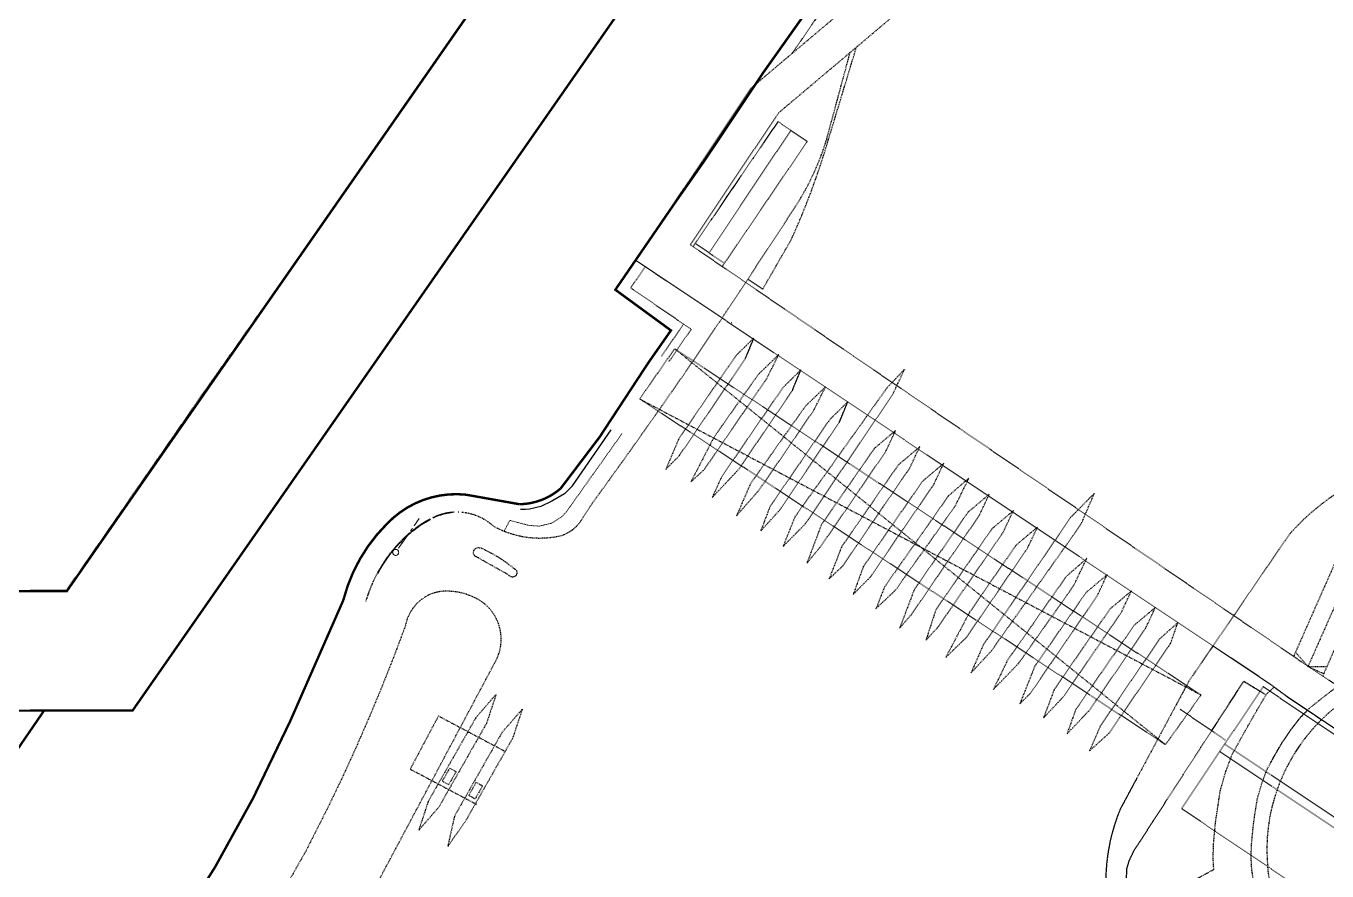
# Model space of a CAD drawing. Header units: millimetres. Extents: x 50357 to 985146, y 723188 to 1803594.
# Drawn here: x 831781.5 to 831997.7, y 820220.6 to 820360.9 of the extents above; entities that cross this region are included whole.
import ezdxf
from ezdxf.xclip import XClip

# ---------------------------------------------------------------- set-up
doc = ezdxf.new("R2010")
doc.units = ezdxf.units.MM
doc.header["$LTSCALE"] = 3
doc.header["$MEASUREMENT"] = 0
doc.linetypes.add('DASHED', pattern=[19.05, 12.7, -6.35])
doc.linetypes.add('x-baseplan$0$DGN Style 2', pattern=[1.94727e-06, 0, -1.94727e-06])
doc.layers.add('00_Xref', color=7, linetype='Continuous')
doc.layers.add('_PARCEL BOUNDARY', color=10, linetype='DASHED')
doc.layers.add('x-baseplan$0$AR-ROAD_AR_BS_MI_', color=7, linetype='Continuous', true_color=0x6d6d6d)

# ---------------------------------------------------------------- blocks, each defined once
blk = doc.blocks.new('x-baseplan')
at = {"layer": 'x-baseplan$0$AR-ROAD_AR_BS_MI_', "linetype": 'x-baseplan$0$DGN Style 2'}
for p, q in [((834366.44, 818347), (834370.33, 818361.4)), ((834344.23, 818329.18), (834358.36, 818349.92)), ((834358.36, 818349.92), (834345.48, 818331)), ((834358.36, 818349.92), (834349.71, 818337.23)), ((834358.36, 818349.92), (834363.21, 818346.61)), ((834346.92, 818328.11), (834360.49, 818348.46)), ((834349.09, 818325.87), (834363.21, 818346.61)), ((834349.72, 818337.55), (834349.88, 818337.44)), ((834344.56, 818329.74), (834349.28, 818326.48)), ((834355.82, 818322.1), (834353.34, 818323.73)), ((834349.05, 818317.29), (834342.89, 818308.19)), ((834352.93, 818310.55), (834354.34, 818313.97)), ((834352.96, 818310.62), (834354.34, 818313.97)), ((834473.77, 818314.41), (834449.02, 818258.21)), ((834360.73, 818305.24), (834362.14, 818308.66)), ((834360.75, 818305.31), (834362.14, 818308.66)), ((834368.52, 818299.94), (834369.94, 818303.36)), ((834368.55, 818300.01), (834369.94, 818303.36)), ((834366.73, 818292.08), (834366.72, 818292.06)), ((834368.23, 818291.03), (834368.24, 818291.05)), ((834370.23, 818289.68), (834370.23, 818289.68)), ((834371.79, 818288.61), (834371.79, 818288.61)), ((834374.23, 818286.96), (834374.23, 818286.95)), ((834325.95, 818284.13), (834327.4, 818286.38)), ((834375.79, 818285.89), (834375.8, 818285.89)), ((834378.23, 818284.23), (834378.23, 818284.23)), ((834379.8, 818283.16), (834379.8, 818283.17)), ((834453.67, 818282.92), (834444.01, 818261.07)), ((834382.28, 818281.48), (834382.27, 818281.48)), ((834383.8, 818280.44), (834383.8, 818280.45)), ((834456.29, 818281.74), (834446.4, 818259.39)), ((834385.79, 818279.09), (834385.79, 818279.08)), ((834387.35, 818278.02), (834387.36, 818278.02)), ((834391.36, 818275.29), (834391.36, 818275.3)), ((834393.8, 818273.64), (834393.79, 818273.64)), ((834395.36, 818272.57), (834395.36, 818272.57)), ((834401.88, 818268.14), (834401.88, 818268.14)), ((834403.4, 818267.1), (834403.41, 818267.1)), ((834405.4, 818265.74), (834405.39, 818265.74)), ((834406.96, 818264.68), (834406.96, 818264.68)), ((834410.96, 818261.95), (834410.96, 818261.95)), ((834446.4, 818259.39), (834444.35, 818261.74)), ((834413.4, 818260.3), (834413.4, 818260.29)), ((834414.96, 818259.23), (834414.96, 818259.23)), ((834446.4, 818259.39), (834449.54, 818259.4)), ((834446.66, 818259.27), (834449.01, 818258.22)), ((834449.02, 818258.21), (834448.81, 818257.74)), ((834308.17, 818250.92), (834311.51, 818254.77)), ((834311.51, 818254.77), (834309.91, 818249.93)), ((834418.96, 818256.5), (834418.97, 818256.51)), ((834312.51, 818248.45), (834315.86, 818252.3)), ((834315.86, 818252.3), (834314.25, 818247.46)), ((834432.66, 818247.18), (834425.11, 818252.32)), ((834301.93, 818251.18), (834297.24, 818242.35)), ((834308.17, 818250.92), (834300.25, 818237.02)), ((834301.93, 818251.18), (834312.97, 818245.32)), ((834309.91, 818249.93), (834301.99, 818236.03)), ((834312.51, 818248.45), (834304.6, 818234.54)), ((834314.25, 818247.46), (834306.34, 818233.55)), ((834297.24, 818242.35), (834308.28, 818236.49)), ((834300.25, 818237.02), (834298.65, 818232.18)), ((834298.65, 818232.18), (834301.99, 818236.03)), ((834304.6, 818234.54), (834303.47, 818229.48)), ((834303.47, 818229.48), (834306.34, 818233.55))]:
    blk.add_line(p, q, dxfattribs=at)
at = {"layer": 'x-baseplan$0$AR-ROAD_AR_BS_MI_', "linetype": 'x-baseplan$0$DGN Style 2', "flags": 128}
for points in [[(834343.79, 818329.47), (834357.81, 818350.41), (834358.45, 818351.38), (834387.37, 818375.78), (834459.79, 818472.61), (834465.88, 818479.61), (834480.14, 818494.81), (834476.42, 818498.3), (834474.32, 818497.53), (834461.35, 818483.7), (834455.04, 818476.45), (834382.9, 818379.99), (834353.86, 818355.48), (834334.7, 818326.87), (834339.77, 818323.47)], [(834360.69, 818361.25), (834371.38, 818376.79), (834384.45, 818395.84), (834385.79, 818396.78), (834391.8, 818404.84)], [(834360.7, 818361.25), (834371.39, 818376.8), (834384.45, 818395.85), (834385.8, 818396.79), (834391.81, 818404.85)], [(834349.06, 818317.3), (834349.09, 818317.35), (834349.26, 818317.6), (834349.43, 818317.85), (834349.59, 818318.1), (834349.76, 818318.35), (834349.93, 818318.6), (834350.09, 818318.85), (834350.26, 818319.1), (834350.43, 818319.35), (834350.59, 818319.6), (834350.76, 818319.84), (834350.93, 818320.09), (834351.09, 818320.34), (834351.26, 818320.59), (834351.43, 818320.84), (834351.59, 818321.09), (834351.76, 818321.34), (834351.92, 818321.59), (834352.09, 818321.84), (834352.26, 818322.09), (834361.25, 818335.81), (834361.28, 818335.86)], [(834343.79, 818329.47), (834445.38, 818260.14)], [(834336.29, 818325.8), (834333.88, 818322.31), (834343.91, 818315.43), (834340.18, 818309.99)], [(834448.64, 818250.56), (834442.92, 818254.39), (834440.12, 818256.47), (834334.7, 818326.87)], [(834342.66, 818316.29), (834338.98, 818310.94)], [(834350.64, 818316.44), (834350.67, 818316.5), (834350.62, 818316.45)], [(834350.63, 818316.43), (834350.66, 818316.49), (834350.62, 818316.45)], [(834500, 818315.62), (834492.39, 818297.18), (834481.35, 818270.4), (834473.04, 818250.25), (834472.95, 818250.06), (834472.87, 818249.87), (834472.77, 818249.68), (834472.68, 818249.5), (834472.58, 818249.31), (834472.48, 818249.13), (834472.37, 818248.95), (834472.34, 818248.9), (834472.26, 818248.77), (834472.15, 818248.59), (834472.04, 818248.41), (834471.92, 818248.24), (834471.8, 818248.07), (834471.68, 818247.9), (834471.55, 818247.73), (834471.42, 818247.56), (834471.29, 818247.4), (834471.15, 818247.24), (834471.01, 818247.08), (834470.87, 818246.93), (834470.73, 818246.77), (834470.58, 818246.62), (834470.43, 818246.47), (834470.28, 818246.33), (834470.13, 818246.18), (834469.97, 818246.04), (834469.81, 818245.91), (834469.65, 818245.77), (834469.49, 818245.64), (834469.32, 818245.51), (834469.16, 818245.38), (834468.99, 818245.26), (834468.81, 818245.14), (834468.64, 818245.02), (834468.46, 818244.91), (834468.29, 818244.8), (834468.27, 818244.79), (834468.11, 818244.69), (834467.92, 818244.59), (834467.74, 818244.49), (834467.55, 818244.39), (834467.37, 818244.29), (834467.18, 818244.2), (834466.99, 818244.11), (834466.8, 818244.03), (834466.6, 818243.94), (834466.41, 818243.87), (834466.21, 818243.79), (834466.01, 818243.72), (834465.82, 818243.65), (834465.62, 818243.59), (834465.42, 818243.53), (834465.21, 818243.47), (834465.01, 818243.41), (834464.81, 818243.36), (834464.6, 818243.32), (834464.4, 818243.27), (834464.19, 818243.23), (834463.98, 818243.2), (834463.78, 818243.17), (834463.57, 818243.14), (834463.36, 818243.11), (834463.15, 818243.09), (834462.94, 818243.07), (834462.73, 818243.06), (834462.52, 818243.05), (834462.31, 818243.04), (834462.1, 818243.04), (834461.89, 818243.04), (834461.68, 818243.04), (834461.47, 818243.05), (834461.26, 818243.06), (834461.05, 818243.07), (834460.84, 818243.09), (834460.64, 818243.11), (834460.43, 818243.14), (834460.22, 818243.17), (834460.01, 818243.2), (834459.81, 818243.24), (834459.6, 818243.28), (834459.48, 818243.31), (834459.39, 818243.32), (834459.19, 818243.37), (834458.99, 818243.42), (834458.78, 818243.48), (834458.58, 818243.54), (834458.38, 818243.6), (834458.18, 818243.66), (834457.98, 818243.73), (834457.79, 818243.8), (834457.59, 818243.88), (834457.4, 818243.96), (834457.2, 818244.04), (834457.01, 818244.13), (834456.82, 818244.21), (834456.63, 818244.31), (834456.62, 818244.31), (834456.44, 818244.4), (834456.26, 818244.5), (834456.08, 818244.6), (834455.89, 818244.71), (834455.71, 818244.82), (834455.54, 818244.93), (834455.36, 818245.04), (834455.19, 818245.16), (834455.01, 818245.28), (834454.78, 818245.45), (834448.05, 818249.95), (834445.71, 818251.51), (834442.9, 818253.39), (834440.04, 818255.3), (834438.96, 818256.02)], [(834354.33, 818313.96), (834351.39, 818311.07), (834341.87, 818297.25), (834339.7, 818292.14)], [(834354.33, 818313.96), (834354.33, 818313.97), (834354.33, 818313.96)], [(834354.34, 818313.97), (834354.34, 818313.97), (834354.34, 818313.97)], [(834341.18, 818312.19), (834428.63, 818254.68), (834422.72, 818246.41), (834335.37, 818303.84), (834341.18, 818312.19)], [(834341.18, 818312.19), (834381.99, 818279.27), (834422.72, 818246.41)], [(834343.87, 818290.07), (834346.14, 818292.16), (834356.48, 818307.25), (834358.43, 818311.13)], [(834358.42, 818311.15), (834355.09, 818307.94), (834347.68, 818297.46), (834343.88, 818290.07)], [(834358.43, 818311.13), (834358.46, 818311.18), (834358.41, 818311.14)], [(834358.44, 818311.14), (834358.47, 818311.19), (834358.42, 818311.15)], [(834339.69, 818292.13), (834341.97, 818294.44), (834352.93, 818310.55)], [(834362.13, 818308.66), (834359.19, 818305.76), (834349, 818290.97), (834347.42, 818287.49)], [(834376.45, 818305.68), (834361.15, 818284.25), (834359.18, 818279.34), (834362.88, 818283.09), (834377.47, 818304.72), (834379.37, 818308.78), (834376.45, 818305.68)], [(834362.13, 818308.66), (834362.13, 818308.66), (834362.13, 818308.66)], [(834362.14, 818308.66), (834362.14, 818308.67), (834362.14, 818308.66)], [(834347.43, 818287.5), (834351.8, 818292.13), (834360.73, 818305.24)], [(834366.22, 818305.84), (834362.89, 818302.63), (834353.73, 818289.69), (834351.48, 818284.47)], [(834351.48, 818284.47), (834355.19, 818288.69), (834364.28, 818301.94), (834366.23, 818305.82)], [(834366.23, 818305.82), (834366.25, 818305.87), (834366.21, 818305.83)], [(834366.23, 818305.83), (834366.26, 818305.88), (834366.22, 818305.84)], [(834335.37, 818303.84), (834381.99, 818279.27), (834428.63, 818254.68)], [(834369.93, 818303.35), (834366.98, 818300.46), (834357.04, 818286.02), (834355.47, 818281.92)], [(834369.94, 818303.36), (834369.94, 818303.36), (834369.93, 818303.36)], [(834369.93, 818303.35), (834369.93, 818303.35), (834369.93, 818303.35)], [(834355.47, 818281.92), (834358.56, 818285.3), (834368.52, 818299.94)], [(834377.89, 818298.6), (834374.35, 818295.62), (834365.53, 818282.9), (834363.16, 818276.59)], [(834363.17, 818276.6), (834365.46, 818279.36), (834376.24, 818295.09), (834377.89, 818298.6)], [(834381.89, 818295.88), (834378.35, 818292.9), (834368.92, 818279.29), (834366.85, 818273.98)], [(834366.85, 818273.98), (834369.06, 818276.05), (834380.24, 818292.37), (834381.89, 818295.88)], [(834370.82, 818271.35), (834373.72, 818274.3), (834384.24, 818289.64), (834385.89, 818293.15)], [(834385.89, 818293.15), (834382.36, 818290.17), (834372.54, 818276.02), (834370.83, 818271.35)], [(834464.37, 818293.07), (834451.38, 818288.28), (834451.12, 818288.12), (834450.87, 818287.95), (834450.62, 818287.79), (834450.38, 818287.62), (834450.13, 818287.45), (834449.88, 818287.28), (834449.64, 818287.1), (834449.4, 818286.93), (834449.16, 818286.75), (834448.92, 818286.57), (834448.68, 818286.38), (834448.44, 818286.2), (834448.2, 818286.01), (834447.97, 818285.83), (834447.74, 818285.64), (834447.51, 818285.45), (834447.28, 818285.25), (834447.05, 818285.06), (834446.82, 818284.86), (834446.6, 818284.66), (834446.38, 818284.46), (834446.16, 818284.26), (834445.94, 818284.05), (834445.72, 818283.85), (834445.5, 818283.64), (834445.29, 818283.43), (834445.07, 818283.22), (834444.86, 818283), (834444.65, 818282.79), (834444.45, 818282.57), (834444.24, 818282.36), (834444.04, 818282.14), (834443.83, 818281.91), (834443.63, 818281.69), (834443.43, 818281.47), (834443.21, 818281.21), (834434.16, 818267.98)], [(834389.72, 818290.4), (834386.66, 818287.73), (834376.07, 818272.64), (834374.63, 818269.01)], [(834374.63, 818269.01), (834377.9, 818272.12), (834387.86, 818286.16), (834389.86, 818290.3)], [(834389.86, 818290.3), (834390.04, 818290.67), (834389.72, 818290.4)], [(834393.45, 818288.01), (834389.91, 818285.03), (834380.97, 818272.13), (834378.56, 818265.78)], [(834378.56, 818265.78), (834380.49, 818268), (834391.8, 818284.5), (834393.45, 818288.01)], [(834406.97, 818284.16), (834392.41, 818262.9), (834390.42, 818258.33), (834393.84, 818262.03), (834408.71, 818283.05), (834410.93, 818288.2), (834406.97, 818284.16)], [(834302.13, 818284.62), (834302.28, 818284.67)], [(834302.14, 818284.62), (834302.29, 818284.67)], [(834302.28, 818284.67), (834302.43, 818284.71)], [(834302.29, 818284.67), (834302.44, 818284.72)], [(834302.43, 818284.71), (834302.58, 818284.75)], [(834302.44, 818284.72), (834302.59, 818284.76)], [(834302.58, 818284.75), (834302.73, 818284.8), (834302.88, 818284.83)], [(834302.59, 818284.76), (834302.74, 818284.8), (834302.89, 818284.84)], [(834302.88, 818284.83), (834303.03, 818284.87)], [(834302.89, 818284.84), (834303.04, 818284.88)], [(834303.03, 818284.87), (834303.18, 818284.9)], [(834303.04, 818284.88), (834303.19, 818284.91)], [(834303.18, 818284.9), (834303.34, 818284.93)], [(834303.19, 818284.91), (834303.35, 818284.94)], [(834303.35, 818284.94), (834303.5, 818284.97)], [(834303.5, 818284.97), (834303.65, 818284.99)], [(834303.65, 818284.99), (834303.81, 818285.01)], [(834303.81, 818285.01), (834303.96, 818285.03)], [(834303.96, 818285.03), (834304.12, 818285.05)], [(834304.12, 818285.05), (834304.27, 818285.06)], [(834304.27, 818285.06), (834304.43, 818285.08)], [(834304.43, 818285.08), (834304.59, 818285.08)], [(834305.21, 818285.09), (834305.37, 818285.09)], [(834305.83, 818285.05), (834305.99, 818285.04)], [(834305.99, 818285.04), (834306.14, 818285.02)], [(834306.3, 818285), (834306.45, 818284.98)], [(834306.45, 818284.98), (834306.61, 818284.95)], [(834306.61, 818284.95), (834306.76, 818284.92), (834306.91, 818284.89)], [(834306.91, 818284.89), (834307.07, 818284.85)], [(834307.07, 818284.85), (834307.22, 818284.81)], [(834307.22, 818284.81), (834307.37, 818284.77)], [(834307.37, 818284.77), (834307.52, 818284.73)], [(834307.52, 818284.73), (834307.67, 818284.69)], [(834307.67, 818284.69), (834307.82, 818284.64), (834307.96, 818284.59), (834308.11, 818284.54), (834308.26, 818284.48), (834308.4, 818284.42), (834308.55, 818284.36), (834308.69, 818284.3), (834308.83, 818284.23), (834308.97, 818284.16), (834309.11, 818284.09), (834309.25, 818284.02), (834309.39, 818283.95), (834309.52, 818283.87), (834309.66, 818283.79), (834309.79, 818283.71), (834309.92, 818283.62), (834310.05, 818283.53), (834310.18, 818283.44), (834310.3, 818283.35), (834310.42, 818283.27), (834310.43, 818283.26), (834310.55, 818283.16), (834310.67, 818283.07), (834310.79, 818282.97), (834310.91, 818282.86), (834311.08, 818282.71), (834311.33, 818282.58), (834311.58, 818282.45), (834311.83, 818282.33), (834312.08, 818282.21), (834312.34, 818282.09), (834312.59, 818281.98), (834312.85, 818281.88)], [(834382.91, 818263.76), (834384.96, 818265.96), (834395.8, 818281.78), (834397.45, 818285.28)], [(834397.45, 818285.28), (834393.92, 818282.3), (834389.8, 818276.36)], [(834298.04, 818282.31), (834298.31, 818282.51), (834298.58, 818282.7)], [(834298.05, 818282.32), (834298.32, 818282.52), (834298.59, 818282.71)], [(834298.58, 818282.7), (834298.85, 818282.89), (834299.12, 818283.07), (834299.4, 818283.25), (834299.68, 818283.42)], [(834298.59, 818282.71), (834298.86, 818282.9), (834299.13, 818283.08), (834299.41, 818283.26), (834299.69, 818283.43)], [(834299.68, 818283.42), (834299.97, 818283.59), (834300.25, 818283.75)], [(834299.69, 818283.43), (834299.98, 818283.6), (834300.26, 818283.76)], [(834300.26, 818283.76), (834300.55, 818283.92)], [(834300.98, 818284.14), (834301.12, 818284.2), (834301.26, 818284.27), (834301.4, 818284.33), (834301.54, 818284.4)], [(834300.99, 818284.14), (834301.13, 818284.21), (834301.27, 818284.28), (834301.41, 818284.34), (834301.55, 818284.4)], [(834301.54, 818284.4), (834301.69, 818284.46)], [(834301.55, 818284.4), (834301.7, 818284.46)], [(834301.69, 818284.46), (834301.83, 818284.51)], [(834301.7, 818284.46), (834301.84, 818284.52)], [(834301.83, 818284.51), (834301.98, 818284.57)], [(834301.84, 818284.52), (834301.99, 818284.57)], [(834301.98, 818284.57), (834302.13, 818284.62)], [(834301.99, 818284.57), (834302.14, 818284.62)], [(834312.85, 818281.88), (834313.11, 818281.78), (834313.38, 818281.68), (834313.64, 818281.59), (834313.91, 818281.5), (834314.17, 818281.42), (834314.44, 818281.34), (834314.71, 818281.27), (834314.98, 818281.2), (834315.26, 818281.13), (834315.53, 818281.08), (834315.81, 818281.02), (834316.08, 818280.97), (834316.36, 818280.93), (834316.63, 818280.89), (834316.91, 818280.85), (834317.19, 818280.82), (834317.47, 818280.8), (834317.75, 818280.78), (834318.03, 818280.76), (834318.31, 818280.75), (834318.59, 818280.74), (834318.87, 818280.74), (834319.15, 818280.75), (834319.43, 818280.76), (834319.71, 818280.77), (834319.99, 818280.79), (834320.27, 818280.81), (834320.54, 818280.84), (834320.82, 818280.87), (834321.1, 818280.91), (834321.38, 818280.95), (834321.48, 818280.97), (834321.59, 818280.99), (834321.69, 818281.01), (834321.8, 818281.03), (834321.9, 818281.05), (834322, 818281.07), (834322.11, 818281.1), (834322.21, 818281.13), (834322.31, 818281.16), (834322.42, 818281.19), (834322.52, 818281.22), (834322.62, 818281.26), (834322.72, 818281.29), (834322.82, 818281.33), (834322.92, 818281.37), (834323.01, 818281.42), (834323.11, 818281.46), (834323.21, 818281.5), (834323.3, 818281.55), (834323.4, 818281.6), (834323.49, 818281.65), (834323.58, 818281.7), (834323.68, 818281.76), (834323.77, 818281.81), (834323.86, 818281.87), (834323.95, 818281.93), (834324.04, 818281.99), (834324.12, 818282.05), (834324.21, 818282.11), (834324.29, 818282.18), (834324.38, 818282.24), (834324.46, 818282.31), (834324.54, 818282.38), (834324.62, 818282.45), (834324.7, 818282.52), (834324.78, 818282.59), (834324.85, 818282.67), (834324.93, 818282.74), (834325, 818282.82), (834325.08, 818282.9), (834325.15, 818282.98), (834325.22, 818283.06), (834325.28, 818283.14), (834325.35, 818283.23), (834325.42, 818283.31), (834325.48, 818283.4), (834325.54, 818283.48), (834325.6, 818283.57), (834325.7, 818283.71), (834325.79, 818283.85), (834325.87, 818283.99), (834325.96, 818284.14)], [(834386.21, 818260.9), (834389.65, 818264.23), (834399.81, 818279.05), (834401.46, 818282.56)], [(834401.46, 818282.56), (834397.92, 818279.58), (834390.15, 818268.37), (834386.22, 818260.91)], [(834295.41, 818279.93), (834295.7, 818280.23), (834295.99, 818280.52)], [(834295.42, 818279.93), (834295.71, 818280.23), (834296, 818280.53)], [(834295.99, 818280.52), (834296.29, 818280.81), (834296.53, 818281.04), (834296.77, 818281.26), (834297.02, 818281.48)], [(834296, 818280.53), (834296.3, 818280.82), (834296.54, 818281.05), (834296.78, 818281.27), (834297.03, 818281.49)], [(834297.02, 818281.48), (834297.27, 818281.7), (834297.52, 818281.91)], [(834297.03, 818281.49), (834297.28, 818281.7), (834297.53, 818281.91)], [(834297.52, 818281.91), (834297.78, 818282.11), (834298.04, 818282.31)], [(834297.53, 818281.91), (834297.79, 818282.12), (834298.05, 818282.32)], [(834293.57, 818277.7), (834293.82, 818278.03), (834294.07, 818278.36)], [(834294.06, 818278.36), (834294.32, 818278.68)], [(834294.07, 818278.36), (834294.33, 818278.69)], [(834294.32, 818278.68), (834294.59, 818279), (834294.86, 818279.31)], [(834294.33, 818278.69), (834294.6, 818279), (834294.87, 818279.32)], [(834294.86, 818279.31), (834295.13, 818279.62)], [(834294.87, 818279.32), (834295.14, 818279.63)], [(834295.13, 818279.62), (834295.41, 818279.93)], [(834295.14, 818279.63), (834295.42, 818279.93)], [(834308.8, 818279.17), (834309.19, 818279), (834309.57, 818278.82), (834309.95, 818278.63), (834310.33, 818278.44), (834310.7, 818278.24), (834311.07, 818278.04), (834311.44, 818277.82), (834311.8, 818277.61), (834312.16, 818277.38), (834312.51, 818277.15), (834312.86, 818276.92), (834313.21, 818276.67), (834313.55, 818276.42), (834313.88, 818276.17), (834314.54, 818275.64), (834314.55, 818275.64), (834314.57, 818275.63), (834314.58, 818275.63), (834314.59, 818275.62), (834314.6, 818275.62), (834314.61, 818275.61), (834314.62, 818275.6), (834314.63, 818275.6), (834314.64, 818275.59), (834314.65, 818275.58), (834314.66, 818275.57), (834314.67, 818275.57), (834314.68, 818275.56), (834314.69, 818275.55), (834314.7, 818275.54), (834314.71, 818275.53), (834314.72, 818275.53), (834314.73, 818275.52), (834314.74, 818275.51), (834314.75, 818275.5), (834314.76, 818275.49), (834314.77, 818275.48), (834314.78, 818275.47), (834314.79, 818275.46), (834314.79, 818275.45), (834314.8, 818275.44), (834314.81, 818275.43), (834314.82, 818275.42), (834314.83, 818275.41), (834314.83, 818275.4), (834314.84, 818275.39), (834314.85, 818275.38), (834314.86, 818275.37), (834314.86, 818275.36), (834314.87, 818275.35), (834314.87, 818275.34), (834314.88, 818275.33), (834314.89, 818275.32), (834314.89, 818275.3), (834314.9, 818275.29), (834314.9, 818275.28), (834314.91, 818275.27), (834314.91, 818275.26), (834314.92, 818275.25), (834314.92, 818275.23), (834314.93, 818275.22), (834314.93, 818275.21), (834314.94, 818275.2), (834314.94, 818275.18), (834314.94, 818275.17), (834314.95, 818275.16), (834314.95, 818275.15), (834314.95, 818275.14), (834314.95, 818275.12), (834314.96, 818275.11), (834314.96, 818275.1), (834314.96, 818275.08), (834314.96, 818275.07), (834314.96, 818275.06), (834314.97, 818275.05), (834314.97, 818275.03), (834314.97, 818275.02), (834314.97, 818275.01), (834314.97, 818275), (834314.97, 818274.98), (834314.97, 818274.97), (834314.97, 818274.96), (834314.97, 818274.94), (834314.97, 818274.93), (834314.97, 818274.92), (834314.96, 818274.91), (834314.96, 818274.89), (834314.96, 818274.88), (834314.96, 818274.87), (834314.96, 818274.86), (834314.96, 818274.84), (834314.95, 818274.83), (834314.95, 818274.82), (834314.95, 818274.81), (834314.94, 818274.79), (834314.94, 818274.78), (834314.94, 818274.77), (834314.93, 818274.76), (834314.93, 818274.74), (834314.93, 818274.73), (834314.92, 818274.72), (834314.92, 818274.71), (834314.91, 818274.7), (834314.91, 818274.68), (834314.9, 818274.67), (834314.9, 818274.66), (834314.89, 818274.65), (834314.88, 818274.64), (834314.88, 818274.63), (834314.87, 818274.62), (834314.87, 818274.6), (834314.86, 818274.59), (834314.85, 818274.58), (834314.85, 818274.57), (834314.84, 818274.56), (834314.83, 818274.55), (834314.82, 818274.54), (834314.82, 818274.53), (834314.81, 818274.52), (834314.8, 818274.51), (834314.79, 818274.5), (834314.78, 818274.49), (834314.77, 818274.48), (834314.77, 818274.47), (834314.76, 818274.46), (834314.75, 818274.45), (834314.74, 818274.45), (834314.73, 818274.44), (834314.72, 818274.43), (834314.71, 818274.42), (834314.7, 818274.41), (834314.69, 818274.4), (834314.68, 818274.4), (834314.67, 818274.39), (834314.66, 818274.38), (834314.65, 818274.37), (834314.64, 818274.37), (834314.63, 818274.36), (834314.62, 818274.35), (834314.61, 818274.35), (834314.59, 818274.34), (834314.58, 818274.33), (834314.57, 818274.33), (834314.56, 818274.32), (834314.55, 818274.32), (834314.54, 818274.31), (834314.53, 818274.31), (834314.51, 818274.3), (834314.5, 818274.3), (834314.49, 818274.29), (834314.48, 818274.29), (834314.47, 818274.28), (834314.45, 818274.28), (834314.44, 818274.28), (834314.43, 818274.27), (834314.42, 818274.27), (834314.4, 818274.27), (834314.39, 818274.26), (834314.38, 818274.26), (834314.37, 818274.26), (834314.35, 818274.26), (834314.34, 818274.25), (834314.33, 818274.25), (834314.32, 818274.25), (834314.3, 818274.25), (834314.29, 818274.25), (834314.28, 818274.25), (834314.26, 818274.25), (834314.25, 818274.25), (834314.24, 818274.25), (834314.23, 818274.25), (834314.21, 818274.25), (834314.2, 818274.25), (834314.19, 818274.25), (834314.18, 818274.25), (834314.16, 818274.25), (834314.15, 818274.25), (834314.14, 818274.25), (834314.12, 818274.26), (834314.11, 818274.26), (834314.1, 818274.26), (834314.09, 818274.26), (834314.07, 818274.26), (834314.06, 818274.27), (834314.05, 818274.27), (834314.04, 818274.27), (834314.02, 818274.28), (834314.01, 818274.28), (834314, 818274.29), (834313.99, 818274.29), (834313.98, 818274.29), (834313.96, 818274.3), (834313.95, 818274.3), (834313.94, 818274.31), (834313.93, 818274.31), (834313.92, 818274.32), (834313.91, 818274.33), (834313.89, 818274.33), (834313.88, 818274.34), (834313.87, 818274.34), (834313.86, 818274.35), (834313.85, 818274.36), (834313.84, 818274.36), (834313.83, 818274.37), (834313.82, 818274.38), (834313.81, 818274.38), (834313.8, 818274.39), (834313.79, 818274.4), (834313.78, 818274.41), (834313.77, 818274.42), (834313.76, 818274.42), (834313.75, 818274.43), (834313.74, 818274.44), (834313.73, 818274.45), (834313.72, 818274.46), (834313.71, 818274.47), (834313.7, 818274.48), (834313.69, 818274.49), (834313.69, 818274.5), (834313.68, 818274.51), (834313.67, 818274.52), (834313.66, 818274.53), (834313.65, 818274.54), (834313.65, 818274.55), (834313.64, 818274.56), (834313.63, 818274.57), (834313.62, 818274.59), (834308.36, 818277.55), (834308.34, 818277.55), (834308.33, 818277.55), (834308.32, 818277.56), (834308.3, 818277.56), (834308.29, 818277.57), (834308.28, 818277.57), (834308.26, 818277.58), (834308.25, 818277.58), (834308.24, 818277.59), (834308.22, 818277.6), (834308.21, 818277.6), (834308.2, 818277.61), (834308.19, 818277.62), (834308.17, 818277.62), (834308.16, 818277.63), (834308.15, 818277.64), (834308.14, 818277.64), (834308.13, 818277.65), (834308.11, 818277.66), (834308.1, 818277.67), (834308.09, 818277.68), (834308.08, 818277.68), (834308.07, 818277.69), (834308.06, 818277.7), (834308.05, 818277.71), (834308.04, 818277.72), (834308.03, 818277.73), (834308.01, 818277.74), (834308, 818277.75), (834307.99, 818277.76), (834307.98, 818277.77), (834307.98, 818277.78), (834307.97, 818277.79), (834307.96, 818277.8), (834307.95, 818277.81), (834307.94, 818277.82), (834307.93, 818277.83), (834307.92, 818277.85), (834307.91, 818277.86), (834307.9, 818277.87), (834307.9, 818277.88), (834307.89, 818277.89), (834307.88, 818277.9), (834307.87, 818277.92), (834307.87, 818277.93), (834307.86, 818277.94), (834307.85, 818277.95), (834307.85, 818277.97), (834307.84, 818277.98), (834307.83, 818277.99), (834307.83, 818278), (834307.82, 818278.02), (834307.82, 818278.03), (834307.81, 818278.04), (834307.81, 818278.06), (834307.8, 818278.07), (834307.8, 818278.08), (834307.79, 818278.1), (834307.79, 818278.11), (834307.79, 818278.12), (834307.78, 818278.14), (834307.78, 818278.15), (834307.78, 818278.17), (834307.77, 818278.18), (834307.77, 818278.19), (834307.77, 818278.21), (834307.77, 818278.22), (834307.77, 818278.24), (834307.76, 818278.25), (834307.76, 818278.26), (834307.76, 818278.28), (834307.76, 818278.29), (834307.76, 818278.31), (834307.76, 818278.32), (834307.76, 818278.33), (834307.76, 818278.35), (834307.76, 818278.36), (834307.76, 818278.38), (834307.76, 818278.39), (834307.76, 818278.41), (834307.76, 818278.42), (834307.77, 818278.43), (834307.77, 818278.45), (834307.77, 818278.46), (834307.77, 818278.48), (834307.78, 818278.49), (834307.78, 818278.5), (834307.78, 818278.52), (834307.79, 818278.53), (834307.79, 818278.55), (834307.79, 818278.56), (834307.8, 818278.57), (834307.8, 818278.59), (834307.81, 818278.6), (834307.81, 818278.61), (834307.82, 818278.63), (834307.82, 818278.64), (834307.83, 818278.65), (834307.83, 818278.66), (834307.84, 818278.68), (834307.84, 818278.69), (834307.85, 818278.7), (834307.86, 818278.72), (834307.86, 818278.73), (834307.87, 818278.74), (834307.88, 818278.75), (834307.89, 818278.76), (834307.89, 818278.78), (834307.9, 818278.79), (834307.91, 818278.8), (834307.92, 818278.81), (834307.93, 818278.82), (834307.94, 818278.83), (834307.94, 818278.85), (834307.95, 818278.86), (834307.96, 818278.87), (834307.97, 818278.88), (834307.98, 818278.89), (834307.99, 818278.9), (834308, 818278.91), (834308.01, 818278.92), (834308.02, 818278.93), (834308.03, 818278.94), (834308.04, 818278.95), (834308.05, 818278.96), (834308.06, 818278.96), (834308.08, 818278.97), (834308.09, 818278.98), (834308.1, 818278.99), (834308.11, 818279), (834308.12, 818279.01), (834308.13, 818279.01), (834308.15, 818279.02), (834308.16, 818279.03), (834308.17, 818279.04), (834308.18, 818279.04), (834308.2, 818279.05), (834308.21, 818279.06), (834308.22, 818279.06), (834308.23, 818279.07), (834308.25, 818279.07), (834308.26, 818279.08), (834308.27, 818279.09), (834308.29, 818279.09), (834308.3, 818279.1), (834308.31, 818279.1), (834308.33, 818279.1), (834308.34, 818279.11), (834308.35, 818279.11), (834308.37, 818279.12), (834308.38, 818279.12), (834308.39, 818279.12), (834308.41, 818279.13), (834308.42, 818279.13), (834308.44, 818279.13), (834308.45, 818279.13), (834308.46, 818279.14), (834308.48, 818279.14), (834308.49, 818279.14), (834308.51, 818279.14), (834308.52, 818279.14), (834308.53, 818279.14), (834308.55, 818279.14), (834308.56, 818279.14), (834308.58, 818279.14), (834308.59, 818279.14), (834308.61, 818279.14), (834308.62, 818279.14), (834308.63, 818279.14), (834308.65, 818279.14), (834308.66, 818279.14), (834308.68, 818279.14), (834308.69, 818279.13), (834308.7, 818279.13), (834308.72, 818279.13), (834308.73, 818279.13), (834308.75, 818279.12), (834308.76, 818279.12), (834308.77, 818279.12), (834308.79, 818279.11), (834308.8, 818279.11), (834308.81, 818279.11), (834308.83, 818279.1), (834308.8, 818279.17)], [(834292.41, 818275.97), (834292.41, 818275.97), (834292.63, 818276.32)], [(834292.42, 818275.97), (834292.42, 818275.97), (834292.64, 818276.33)], [(834292.63, 818276.32), (834292.85, 818276.67)], [(834292.64, 818276.33), (834292.86, 818276.68)], [(834292.85, 818276.67), (834293.08, 818277.02)], [(834292.86, 818276.68), (834293.09, 818277.02)], [(834293.08, 818277.02), (834293.32, 818277.36)], [(834293.09, 818277.02), (834293.33, 818277.36)], [(834293.32, 818277.36), (834293.56, 818277.69)], [(834293.33, 818277.36), (834293.57, 818277.7)], [(834389.79, 818276.36), (834384.57, 818268.83), (834382.92, 818263.76)], [(834409.32, 818277.05), (834406.27, 818274.39), (834396.44, 818260.38), (834394.15, 818255.6)], [(834394.15, 818255.6), (834398.32, 818259.93), (834407.47, 818272.82), (834409.46, 818276.96)], [(834409.46, 818276.96), (834409.64, 818277.33), (834409.32, 818277.05)], [(834291.24, 818273.77), (834291.42, 818274.15)], [(834291.42, 818274.15), (834291.6, 818274.52)], [(834291.6, 818274.52), (834291.8, 818274.89)], [(834291.8, 818274.89), (834292, 818275.25), (834292.2, 818275.61), (834292.41, 818275.97)], [(834291.81, 818274.89), (834292.01, 818275.26), (834292.21, 818275.62), (834292.42, 818275.97)], [(834398.54, 818253.22), (834400.32, 818254.99), (834411.4, 818271.16), (834413.05, 818274.67)], [(834413.05, 818274.67), (834409.52, 818271.68), (834400.99, 818259.39), (834398.54, 818253.22)], [(834290.3, 818271.47), (834290.44, 818271.86), (834290.59, 818272.25), (834290.74, 818272.63), (834290.9, 818273.02)], [(834290.31, 818271.48), (834290.45, 818271.87), (834290.6, 818272.26), (834290.75, 818272.64), (834290.91, 818273.02)], [(834290.9, 818273.02), (834291.07, 818273.4)], [(834290.91, 818273.02), (834291.08, 818273.4)], [(834291.07, 818273.4), (834291.24, 818273.77)], [(834311.22, 818259.88), (834311.59, 818260.59), (834311.65, 818260.71), (834311.71, 818260.83), (834311.76, 818260.95), (834311.81, 818261.07), (834311.86, 818261.2), (834311.9, 818261.32), (834311.95, 818261.45), (834311.99, 818261.57), (834312.03, 818261.7), (834312.07, 818261.83), (834312.1, 818261.95), (834312.14, 818262.08), (834312.17, 818262.21), (834312.2, 818262.34), (834312.22, 818262.47), (834312.25, 818262.6), (834312.27, 818262.74), (834312.29, 818262.87), (834312.31, 818263), (834312.32, 818263.13), (834312.34, 818263.26), (834312.35, 818263.4), (834312.35, 818263.53), (834312.36, 818263.66), (834312.36, 818263.8), (834312.36, 818263.93), (834312.36, 818264.06), (834312.36, 818264.19), (834312.35, 818264.33), (834312.34, 818264.46), (834312.33, 818264.59), (834312.32, 818264.73), (834312.31, 818264.86), (834312.29, 818264.99), (834312.27, 818265.12), (834312.25, 818265.25), (834312.22, 818265.38), (834312.2, 818265.51), (834312.17, 818265.64), (834312.14, 818265.77), (834312.1, 818265.9), (834312.07, 818266.03), (834312.03, 818266.16), (834311.99, 818266.28), (834311.95, 818266.41), (834311.9, 818266.54), (834311.86, 818266.66), (834311.81, 818266.78), (834311.76, 818266.91), (834311.7, 818267.03), (834311.65, 818267.15), (834311.59, 818267.27), (834311.53, 818267.39), (834311.47, 818267.51), (834311.41, 818267.62), (834311.34, 818267.74), (834311.27, 818267.85), (834311.2, 818267.97), (834311.13, 818268.08), (834311.06, 818268.19), (834310.98, 818268.3), (834310.91, 818268.41), (834310.83, 818268.52), (834310.75, 818268.62), (834310.66, 818268.73), (834310.58, 818268.83), (834310.49, 818268.93), (834310.4, 818269.03), (834310.31, 818269.13), (834310.22, 818269.22), (834310.13, 818269.32), (834310.03, 818269.41), (834309.94, 818269.5), (834309.84, 818269.59), (834309.74, 818269.68), (834309.64, 818269.77), (834309.53, 818269.85), (834309.43, 818269.93), (834309.32, 818270.02), (834309.22, 818270.09), (834309.11, 818270.17), (834309, 818270.25), (834308.89, 818270.32), (834308.78, 818270.39), (834308.66, 818270.46), (834308.55, 818270.53), (834308.43, 818270.59), (834308.31, 818270.66), (834308.15, 818270.74), (834307.98, 818270.83), (834307.8, 818270.91), (834307.63, 818270.99), (834307.46, 818271.06), (834307.28, 818271.13), (834307.1, 818271.2), (834306.93, 818271.27), (834306.75, 818271.33), (834306.57, 818271.39), (834306.39, 818271.45), (834306.2, 818271.5), (834306.02, 818271.55), (834305.84, 818271.6), (834305.65, 818271.64), (834305.47, 818271.68), (834305.28, 818271.72), (834305.09, 818271.75), (834304.91, 818271.78), (834304.72, 818271.81), (834304.53, 818271.83), (834304.34, 818271.85), (834304.15, 818271.87), (834303.96, 818271.88), (834303.77, 818271.89), (834303.58, 818271.9), (834303.39, 818271.91), (834303.2, 818271.91), (834303.09, 818271.91), (834302.97, 818271.9), (834302.85, 818271.9), (834302.74, 818271.89), (834302.62, 818271.88), (834302.5, 818271.87), (834302.39, 818271.86), (834302.27, 818271.84), (834302.15, 818271.83), (834302.04, 818271.81), (834301.92, 818271.79), (834301.81, 818271.77), (834301.7, 818271.74), (834301.58, 818271.71), (834301.47, 818271.68), (834301.36, 818271.65), (834301.24, 818271.62), (834301.13, 818271.59), (834301.02, 818271.55), (834300.91, 818271.51), (834300.8, 818271.47), (834300.69, 818271.43), (834300.58, 818271.38), (834300.48, 818271.34), (834300.37, 818271.29), (834300.26, 818271.24), (834300.16, 818271.19), (834300.05, 818271.13), (834299.95, 818271.08), (834299.85, 818271.02), (834299.75, 818270.96), (834299.65, 818270.9), (834299.55, 818270.84), (834299.45, 818270.77), (834299.36, 818270.71), (834299.26, 818270.64), (834299.17, 818270.57), (834299.07, 818270.5), (834298.98, 818270.43), (834298.89, 818270.35), (834298.79, 818270.27), (834298.7, 818270.19), (834298.61, 818270.1), (834298.52, 818270.02), (834298.43, 818269.93), (834298.34, 818269.84), (834298.25, 818269.75), (834298.17, 818269.66), (834298.09, 818269.57), (834298.01, 818269.47), (834297.93, 818269.38), (834297.85, 818269.28), (834297.77, 818269.18), (834297.7, 818269.08), (834297.63, 818268.98), (834297.55, 818268.88), (834297.49, 818268.77), (834297.42, 818268.67), (834297.35, 818268.56), (834297.29, 818268.46), (834297.23, 818268.35), (834297.17, 818268.24), (834297.11, 818268.13), (834297.06, 818268.02), (834297, 818267.91), (834296.95, 818267.79), (834296.9, 818267.68), (834296.85, 818267.56), (834296.81, 818267.45), (834296.76, 818267.33), (834296.72, 818267.22), (834296.68, 818267.1), (834296.64, 818266.98), (834296.64, 818266.97)], [(834402.45, 818250.86), (834405.79, 818254.4), (834415.41, 818268.43), (834417.06, 818271.94)], [(834417.06, 818271.94), (834413.52, 818268.96), (834409.4, 818263.01)], [(834289.87, 818270.27), (834290.04, 818270.68)], [(834289.88, 818270.27), (834290.05, 818270.69)], [(834290.04, 818270.68), (834290.17, 818271.08), (834290.3, 818271.47)], [(834290.05, 818270.69), (834290.18, 818271.08), (834290.31, 818271.48)], [(834421.06, 818269.22), (834417.52, 818266.24), (834407.8, 818252.21), (834406.37, 818248.22)], [(834406.37, 818248.22), (834410.11, 818252.14), (834419.41, 818265.71), (834421.06, 818269.22)], [(834434.15, 818267.97), (834430.63, 818262.82), (834430.62, 818262.81)], [(834296.64, 818266.97), (834296.61, 818266.86), (834296.57, 818266.74), (834296.54, 818266.62), (834296.51, 818266.5), (834296.49, 818266.38), (834296.44, 818266.16), (834294.52, 818261.04), (834292.5, 818255.94), (834290.39, 818250.88), (834288.2, 818245.86), (834285.92, 818240.88), (834283.55, 818235.94), (834279.81, 818228.56), (834260.26, 818194.18), (834240.1, 818160.14), (834218.88, 818125.7)], [(834410.09, 818245.37), (834413.38, 818248.35), (834423.57, 818263.21), (834424.78, 818266.69)], [(834424.78, 818266.69), (834421.81, 818264.04), (834417.4, 818257.57)], [(834409.4, 818263.02), (834404.24, 818255.57), (834402.46, 818250.87)], [(834430.63, 818262.82), (834426.56, 818256.87), (834426.29, 818256.36)], [(834430.62, 818262.81), (834427.36, 818258.05)], [(834459.48, 818243.31), (834457.23, 818244.81), (834449.18, 818250.2), (834448.64, 818250.56), (834446.31, 818252.12), (834442.92, 818254.39), (834440.79, 818255.98), (834440.12, 818256.47), (834430.62, 818262.81)], [(834282, 818204.91), (834282.05, 818205.13), (834311.22, 818259.88)], [(834445.15, 818260.29), (834446.35, 818259.48), (834451.5, 818256.06)], [(834445.15, 818260.29), (834445.38, 818260.14), (834446.35, 818259.48), (834451.34, 818256.16), (834451.5, 818256.06), (834452.34, 818255.5), (834452.65, 818255.3), (834453.77, 818254.54), (834463.14, 818248.22), (834463.35, 818248.08), (834466.41, 818246.03), (834468.27, 818244.79)], [(834417.39, 818257.58), (834411.91, 818249.53), (834410.1, 818245.38)], [(834434.96, 818186.43), (834434.23, 818191.83), (834428.99, 818201.32), (834418.15, 818217.61), (834417.33, 818219.37), (834416.32, 818222.7), (834416.21, 818223.57), (834416.33, 818225.9), (834416.69, 818227.12), (834417.61, 818229.05), (834418.47, 818230.3), (834435.72, 818256.94), (834438.46, 818255.28)], [(834430.4, 818248.72), (834435.72, 818256.94), (834438.46, 818255.28)], [(834426.28, 818256.35), (834426.23, 818256.26), (834426.18, 818256.16), (834421.47, 818247.37), (834421.41, 818247.27), (834421.41, 818247.26)], [(834426.29, 818256.36), (834424.39, 818252.81)], [(834438.96, 818256.02), (834438.46, 818255.28), (834432.58, 818246.52), (834431.74, 818245.26), (834425.39, 818235.8)], [(834430.91, 818232.08), (834431.06, 818233.63), (834431.82, 818238.7), (834432.67, 818241.74), (834433.54, 818244.06), (834433.83, 818244.84), (834434.17, 818245.45), (834436.75, 818250.09), (834439.47, 818254.78)], [(834436.96, 818228.01), (834437.03, 818229.93), (834437.32, 818232.92), (834437.57, 818234.8), (834437.98, 818237.34), (834438.67, 818239.78), (834438.92, 818240.48), (834439.46, 818241.92), (834439.58, 818242.24), (834440.72, 818244.38), (834442.08, 818246.74), (834443.55, 818248.89), (834445.13, 818250.93), (834445.71, 818251.51), (834446.7, 818252.51), (834448.53, 818253.97), (834449.95, 818255.08), (834451.2, 818256.05)], [(834438.47, 818255.29), (834439.4, 818254.72), (834440.05, 818255.31), (834440.05, 818255.31)], [(834440.04, 818255.3), (834440.79, 818255.98)], [(834453.77, 818254.54), (834453.1, 818254.2), (834452.66, 818253.9), (834452.22, 818253.59), (834451.79, 818253.27), (834451.37, 818252.95), (834450.95, 818252.61), (834450.53, 818252.27), (834450.12, 818251.93), (834449.72, 818251.57), (834449.32, 818251.21), (834448.64, 818250.56)], [(834424.38, 818252.82), (834424.38, 818252.82)], [(834440.24, 818243.46), (834440.73, 818244.39), (834442.09, 818246.75), (834443.56, 818248.9), (834445.14, 818250.94), (834446.31, 818252.12)], [(834448.64, 818250.56), (834448.35, 818250.26), (834448.05, 818249.95)], [(834448.65, 818250.57), (834448.36, 818250.27), (834448.06, 818249.96)], [(834457.23, 818244.81), (834449.18, 818250.2), (834448.64, 818250.56)], [(834448.05, 818249.95), (834447.68, 818249.56), (834447.32, 818249.16), (834446.97, 818248.76), (834446.62, 818248.35), (834446.28, 818247.94), (834445.95, 818247.51), (834445.62, 818247.09), (834445.31, 818246.65), (834445, 818246.22), (834444.7, 818245.77), (834444.4, 818245.33), (834444.12, 818244.87), (834443.84, 818244.41), (834443.57, 818243.95), (834443.31, 818243.48), (834443.05, 818243.01), (834442.81, 818242.53), (834442.57, 818242.05), (834442.34, 818241.57), (834442.12, 818241.08), (834441.91, 818240.58), (834441.81, 818240.35), (834441.7, 818240.09), (834441.51, 818239.59), (834441.32, 818239.09), (834441.27, 818238.92), (834441.15, 818238.58), (834440.82, 818237.56), (834440.68, 818237.06), (834440.54, 818236.57), (834440.42, 818236.07), (834440.3, 818235.57), (834440.19, 818235.06), (834440.09, 818234.56), (834440, 818234.05), (834439.91, 818233.54), (834439.84, 818233.03), (834439.78, 818232.52), (834439.72, 818232.01), (834439.67, 818231.5), (834439.63, 818230.98), (834439.61, 818230.47), (834439.59, 818229.95), (834439.57, 818229.44), (834439.57, 818228.92), (834439.58, 818228.41), (834439.6, 818227.89), (834439.62, 818227.38), (834439.65, 818226.87), (834439.72, 818226.16)], [(834448.06, 818249.96), (834447.69, 818249.57), (834447.33, 818249.17), (834446.98, 818248.77), (834446.63, 818248.36), (834446.29, 818247.94), (834445.96, 818247.52), (834445.63, 818247.1), (834445.32, 818246.66), (834445.01, 818246.23), (834444.71, 818245.78), (834444.41, 818245.33), (834444.13, 818244.88), (834443.85, 818244.42), (834443.58, 818243.96), (834443.32, 818243.49), (834443.06, 818243.02), (834442.91, 818242.72)], [(834421.41, 818247.26), (834415.18, 818235.64), (834415.07, 818235.36), (834414.96, 818235.08), (834414.85, 818234.8), (834414.75, 818234.52), (834414.65, 818234.24), (834414.55, 818233.96), (834414.45, 818233.67), (834414.35, 818233.39), (834414.26, 818233.1), (834414.17, 818232.82), (834414.09, 818232.53), (834414.01, 818232.24), (834413.92, 818231.95), (834413.85, 818231.66), (834413.77, 818231.37), (834413.7, 818231.08), (834413.63, 818230.79), (834413.56, 818230.5), (834413.5, 818230.2), (834413.44, 818229.91), (834413.38, 818229.61), (834413.33, 818229.32), (834413.27, 818229.02), (834413.22, 818228.73), (834413.18, 818228.43), (834413.13, 818228.14), (834413.09, 818227.84), (834413.05, 818227.54), (834413.02, 818227.24), (834412.98, 818226.94), (834412.95, 818226.65), (834412.93, 818226.35), (834412.9, 818226.05), (834412.88, 818225.75), (834412.86, 818225.45), (834412.84, 818225.15), (834412.83, 818224.85), (834412.82, 818224.55), (834412.82, 818224.25), (834412.82, 818223.95), (834412.83, 818223.65), (834412.85, 818223.35), (834412.88, 818223.05), (834412.91, 818222.75), (834412.95, 818222.46), (834412.99, 818222.16), (834413.05, 818221.86), (834413.11, 818221.57), (834413.17, 818221.28), (834413.24, 818220.99), (834413.33, 818220.7), (834413.42, 818220.41), (834413.51, 818220.13), (834413.62, 818219.85), (834413.73, 818219.57), (834413.85, 818219.29), (834413.97, 818219.02), (834414.11, 818218.75), (834414.25, 818218.49), (834414.4, 818218.23), (834414.55, 818217.97), (834414.71, 818217.72), (834414.88, 818217.47), (834415.08, 818217.2), (834421.98, 818207.35), (834426.39, 818200.63), (834426.49, 818200.42), (834426.52, 818200.36), (834426.65, 818200.09), (834426.78, 818199.82), (834426.91, 818199.54), (834427.03, 818199.27), (834427.15, 818199), (834427.27, 818198.72), (834427.39, 818198.45), (834427.5, 818198.17), (834427.62, 818197.89), (834427.73, 818197.61), (834427.84, 818197.33), (834427.95, 818197.05), (834428.05, 818196.77), (834428.76, 818195.43)], [(834432.58, 818246.52), (834434.17, 818245.45), (834439.46, 818241.92), (834441.81, 818240.35), (834450.36, 818234.63), (834453.08, 818232.81)], [(834452.6, 818231.37), (834449.99, 818233.11), (834441.27, 818238.92), (834438.92, 818240.48), (834433.54, 818244.06), (834431.74, 818245.26)], [(834302.59, 818240.34), (834303.83, 818242.51), (834304.87, 818241.92), (834303.63, 818239.74), (834302.59, 818240.34)], [(834306.98, 818237.98), (834308.22, 818240.16), (834309.26, 818239.56), (834308.03, 818237.39), (834306.98, 818237.98)], [(834417.97, 818240.85), (834415.18, 818235.64), (834415.07, 818235.36), (834414.96, 818235.08), (834414.85, 818234.8), (834414.75, 818234.52), (834414.65, 818234.24), (834414.55, 818233.96), (834414.45, 818233.67), (834414.35, 818233.39), (834414.26, 818233.1), (834414.17, 818232.82), (834414.09, 818232.53), (834414.01, 818232.24), (834413.92, 818231.95), (834413.85, 818231.66), (834413.77, 818231.37), (834413.7, 818231.08), (834413.63, 818230.79), (834413.56, 818230.5), (834413.5, 818230.2), (834413.44, 818229.91), (834413.38, 818229.61), (834413.33, 818229.32), (834413.27, 818229.02), (834413.22, 818228.73), (834413.18, 818228.43), (834413.13, 818228.13), (834413.09, 818227.84), (834413.05, 818227.54), (834413.02, 818227.24), (834412.98, 818226.94), (834412.95, 818226.65), (834412.93, 818226.35), (834412.9, 818226.05), (834412.88, 818225.75), (834412.86, 818225.45), (834412.84, 818225.15), (834412.83, 818224.85), (834412.82, 818224.55), (834412.82, 818224.25), (834412.82, 818223.95), (834412.83, 818223.65), (834412.85, 818223.35), (834412.88, 818223.05), (834412.91, 818222.75), (834412.95, 818222.46), (834412.99, 818222.16), (834413.05, 818221.86), (834413.11, 818221.57), (834413.17, 818221.28), (834413.24, 818220.99), (834413.33, 818220.7), (834413.42, 818220.41), (834413.51, 818220.13), (834413.62, 818219.85), (834413.73, 818219.57), (834413.85, 818219.29), (834413.97, 818219.02), (834414.11, 818218.75), (834414.25, 818218.49), (834414.4, 818218.23), (834414.55, 818217.97), (834414.71, 818217.72), (834414.88, 818217.47), (834415.08, 818217.2), (834421.98, 818207.35), (834426.39, 818200.63), (834426.49, 818200.42)], [(834435.06, 818186.66), (834435.1, 818186.74), (834434.35, 818190.16), (834433.93, 818192.46), (834433.21, 818194.68), (834432.25, 818196.74), (834432.21, 818196.81), (834431.43, 818198.07), (834430.26, 818200.33), (834429.32, 818202.07), (834418.15, 818217.61), (834417.33, 818219.37), (834416.32, 818222.7), (834416.21, 818223.57), (834416.33, 818225.9), (834416.69, 818227.12), (834417.61, 818229.05), (834418.47, 818230.3), (834423.06, 818237.39)], [(834425.39, 818235.8), (834428.69, 818233.58), (834430.91, 818232.08), (834436.96, 818228.01), (834439.72, 818226.16), (834445.29, 818222.41), (834454.05, 818216.46), (834458.17, 818213.57), (834464.22, 818209.8), (834464.22, 818209.8), (834466.27, 818208.48), (834475.4, 818202.6), (834493.03, 818192.41), (834496.5, 818190.55), (834500, 818188.75)], [(834416.91, 818220.75), (834418.41, 818221.46), (834420.4, 818222.41), (834421.96, 818223.16), (834422.82, 818221.35), (834430.75, 818225.68), (834430.7, 818226.63), (834430.64, 818227.81), (834430.74, 818230.36), (834430.91, 818232.08)], [(834443.9, 818188.76), (834441.33, 818189.37), (834441.71, 818191.26), (834442, 818193.07), (834442.24, 818194.98), (834442.39, 818196.9), (834442.48, 818198.82), (834442.49, 818200.75), (834442.42, 818202.67), (834442.28, 818204.59), (834442.06, 818206.5), (834441.75, 818208.49), (834441.37, 818210.46), (834440.91, 818212.42), (834440.41, 818214.19), (834439.83, 818216.02), (834438.04, 818220.86), (834437.64, 818222.29), (834437.33, 818223.75), (834437.05, 818225.83), (834436.95, 818227.84), (834436.96, 818228.01)], [(834444.82, 818206.26), (834444.79, 818206.52), (834444.68, 818207.31), (834444.55, 818208.1), (834444.42, 818208.89), (834444.27, 818209.68), (834444.1, 818210.46), (834443.75, 818211.94), (834441.76, 818217.91), (834441.57, 818218.39), (834441.39, 818218.87), (834441.22, 818219.36), (834441.05, 818219.84), (834440.89, 818220.33), (834440.75, 818220.83), (834440.61, 818221.32), (834440.47, 818221.82), (834440.35, 818222.32), (834440.24, 818222.82), (834440.14, 818223.33), (834440.04, 818223.83), (834439.95, 818224.34), (834439.87, 818224.85), (834439.81, 818225.36), (834439.72, 818226.16)]]:
    blk.add_lwpolyline(points, dxfattribs=at)
at = {"layer": 'x-baseplan$0$AR-ROAD_AR_BS_MI_', "linetype": 'x-baseplan$0$DGN Style 2', "lineweight": 0, "flags": 128}
for points in [[(834240.01, 818271.91), (834262.88, 818304.88), (834284.95, 818336.24), (834287.42, 818339.82), (834328.67, 818399.09)], [(834332.42, 818298.08), (834323.16, 818285.05), (834322.4, 818284.26), (834320.74, 818283.21), (834318.72, 818282.72), (834316.98, 818282.83), (834313.79, 818283.67), (834312.84, 818281.87)], [(834018.47, 818271.96), (834170.03, 818271.86), (834240.01, 818271.91)]]:
    blk.add_lwpolyline(points, dxfattribs=at)
at = {"layer": 'x-baseplan$0$AR-ROAD_AR_BS_MI_', "linetype": 'x-baseplan$0$DGN Style 2', "flags": 128}
blk.add_lwpolyline([(834355.82, 818322.1), (834360.54, 818330.29, 0.035336), (834366.67, 818346.73), (834371.38, 818362.29)], format="xyb", dxfattribs=at)
at = {"layer": 'x-baseplan$0$AR-ROAD_AR_BS_MI_', "linetype": 'x-baseplan$0$DGN Style 2'}
blk.add_lwpolyline([(834327.4, 818286.38, 0.006069), (834342.89, 818308.19)], format="xyb", dxfattribs=at)
at = {"layer": 'x-baseplan$0$AR-ROAD_AR_BS_MI_', "flags": 128}
for points in [[(834330.57, 818298.71), (834324.17, 818289.4)], [(834324.18, 818289.41), (834322.86, 818288.08)], [(834320.8, 818286.86), (834318.93, 818285.99)], [(834322.85, 818288.07), (834320.79, 818286.86)], [(834302.2, 818284.58), (834302.35, 818284.63)], [(834302.34, 818284.62), (834302.49, 818284.67)], [(834302.35, 818284.63), (834302.5, 818284.67)], [(834302.49, 818284.67), (834302.64, 818284.71)], [(834302.5, 818284.67), (834302.65, 818284.72)], [(834302.64, 818284.71), (834302.79, 818284.75), (834302.94, 818284.79)], [(834302.65, 818284.72), (834302.8, 818284.76), (834302.95, 818284.8)], [(834302.94, 818284.79), (834303.09, 818284.83)], [(834302.95, 818284.8), (834303.1, 818284.83)], [(834303.09, 818284.83), (834303.25, 818284.86)], [(834303.1, 818284.83), (834303.25, 818284.87)], [(834303.25, 818284.87), (834303.41, 818284.9)], [(834303.25, 818284.86), (834303.4, 818284.89)], [(834303.41, 818284.9), (834303.56, 818284.92)], [(834303.56, 818284.92), (834303.72, 818284.95)], [(834303.72, 818284.95), (834303.87, 818284.97)], [(834303.87, 818284.97), (834304.03, 818284.99)], [(834316.39, 818285.46), (834315.58, 818285.46)], [(834317.07, 818285.53), (834316.39, 818285.46)], [(834318.93, 818285.99), (834317.07, 818285.53)], [(834298.11, 818282.28), (834298.38, 818282.47), (834298.65, 818282.67)], [(834298.11, 818282.27), (834298.37, 818282.47), (834298.64, 818282.66)], [(834298.64, 818282.66), (834298.91, 818282.85), (834299.19, 818283.03), (834299.46, 818283.21), (834299.75, 818283.38)], [(834298.65, 818282.67), (834298.92, 818282.85), (834299.2, 818283.04), (834299.47, 818283.21), (834299.76, 818283.39)], [(834299.75, 818283.38), (834300.03, 818283.55), (834300.32, 818283.71)], [(834299.76, 818283.39), (834300.04, 818283.55), (834300.33, 818283.72)], [(834300.33, 818283.72), (834300.62, 818283.87)], [(834301.04, 818284.09), (834301.18, 818284.16), (834301.32, 818284.23), (834301.46, 818284.29), (834301.61, 818284.35)], [(834301.05, 818284.1), (834301.19, 818284.17), (834301.33, 818284.23), (834301.47, 818284.3), (834301.62, 818284.36)], [(834301.61, 818284.35), (834301.75, 818284.41)], [(834301.62, 818284.36), (834301.76, 818284.42)], [(834301.75, 818284.41), (834301.9, 818284.47)], [(834301.76, 818284.42), (834301.91, 818284.47)], [(834301.9, 818284.47), (834302.04, 818284.52)], [(834301.91, 818284.47), (834302.05, 818284.53)], [(834302.04, 818284.52), (834302.19, 818284.57)], [(834302.05, 818284.53), (834302.2, 818284.58)], [(834302.19, 818284.57), (834302.34, 818284.62)], [(834295.48, 818279.89), (834295.76, 818280.19), (834296.05, 818280.48)], [(834295.49, 818279.89), (834295.77, 818280.19), (834296.06, 818280.49)], [(834296.05, 818280.48), (834296.35, 818280.77), (834296.59, 818281), (834296.83, 818281.22), (834297.08, 818281.44)], [(834296.06, 818280.49), (834296.36, 818280.78), (834296.6, 818281), (834296.84, 818281.23), (834297.09, 818281.45)], [(834297.08, 818281.44), (834297.33, 818281.65), (834297.59, 818281.86)], [(834297.09, 818281.45), (834297.34, 818281.66), (834297.59, 818281.87)], [(834297.59, 818281.87), (834297.85, 818282.08), (834298.11, 818282.28)], [(834297.59, 818281.86), (834297.84, 818282.07), (834298.11, 818282.27)], [(834293.63, 818277.66), (834293.88, 818277.99), (834294.13, 818278.32)], [(834294.12, 818278.31), (834294.38, 818278.64)], [(834294.13, 818278.32), (834294.39, 818278.64)], [(834294.38, 818278.64), (834294.65, 818278.96), (834294.92, 818279.27)], [(834294.39, 818278.64), (834294.66, 818278.96), (834294.93, 818279.28)], [(834294.92, 818279.27), (834295.19, 818279.58)], [(834294.93, 818279.28), (834295.2, 818279.59)], [(834295.19, 818279.58), (834295.48, 818279.89)], [(834295.2, 818279.59), (834295.49, 818279.89)], [(834292.47, 818275.92), (834292.47, 818275.93), (834292.69, 818276.28)], [(834292.48, 818275.93), (834292.48, 818275.93), (834292.7, 818276.28)], [(834292.69, 818276.28), (834292.92, 818276.63)], [(834292.7, 818276.28), (834292.93, 818276.63)], [(834292.92, 818276.63), (834293.15, 818276.97)], [(834292.93, 818276.63), (834293.16, 818276.98)], [(834293.15, 818276.97), (834293.38, 818277.31)], [(834293.16, 818276.98), (834293.39, 818277.32)], [(834293.38, 818277.31), (834293.62, 818277.65)], [(834293.39, 818277.32), (834293.63, 818277.66)], [(834291.86, 818274.84), (834292.06, 818275.21), (834292.26, 818275.57), (834292.47, 818275.92)], [(834291.87, 818274.85), (834292.07, 818275.21), (834292.27, 818275.57), (834292.48, 818275.93)]]:
    blk.add_lwpolyline(points, dxfattribs=at)
at = {"layer": 'x-baseplan$0$AR-ROAD_AR_BS_MI_', "lineweight": 13}
blk.add_circle((834294.83, 818278.35, -50.12), 0.5, dxfattribs=at)
at = {"layer": 'x-baseplan$0$AR-ROAD_AR_BS_MI_', "linetype": 'x-baseplan$0$DGN Style 2'}
blk.add_arc((834324.33, 818359.75), 44, 327.1043, 343.1474, dxfattribs=at)
at = {"layer": 'x-baseplan$0$AR-ROAD_AR_BS_MI_', "lineweight": 13}
for points in [[(834298.74, 818284), (834297.89, 818282.76)], [(834297.03, 818281.53), (834295.32, 818279.06)], [(834297.6, 818282.35), (834297.32, 818281.94)]]:
    blk.add_open_spline(points, degree=1, dxfattribs=at)
blk = doc.blocks.new('PARCEL BOUNDARY')
at = {"layer": '_PARCEL BOUNDARY', "ltscale": 0.2, "const_width": 400}
blk.add_lwpolyline([(834011285, 817656779), (834240035, 817656948), (834328826, 817784526), (834366572, 817758378), (834355826, 817743212), (834346055, 817728583), (834340896, 817721209), (834331155, 817706998), (834340389, 817700245), (834336624, 817694857), (834328547, 817682538), (834322058, 817673971, -0.1752059), (834315237, 817671365), (834306349, 817672952, 0.2323257), (834293229, 817668130, 0.1362325), (834285961, 817655424), (834277176, 817635418), (834270995, 817622574), (834264654, 817611081), (834252662, 817592098), (834242750, 817576451), (834230030, 817556108)], format="xyb", dxfattribs=at)
at = {"layer": '_PARCEL BOUNDARY', "ltscale": 100, "const_width": 383, "flags": 128}
blk.add_lwpolyline([(834236237, 817637072), (834250943, 817637080), (834345551, 817772940)], dxfattribs=at)
at = {"layer": '_PARCEL BOUNDARY', "ltscale": 100, "const_width": 383}
blk.add_lwpolyline([(834045344, 817636969), (834236237, 817637072), (834176143, 817549386)], dxfattribs=at)

msp = doc.modelspace()

# ---------------------------------------------------------------- block references
at = {"xscale": 0.001, "yscale": 0.001, "zscale": 0.001, "rotation": 359.998908534026}
msp.add_blockref('PARCEL BOUNDARY', (-2467.289, 2626.0129, -0.0001), dxfattribs=at)
at = {"layer": '00_Xref'}
ref = msp.add_blockref('x-baseplan', (-2451.8823, 1995.1308), dxfattribs=at)
XClip(ref).set_block_clipping_path([(834202.5721001658, 818417.7772892595), (834906.8000387838, 818467.0082229956), (834956.1800785905, 817760.6473843332), (834251.9521399725, 817711.4164505971)])

doc.saveas('drawing.dxf')
